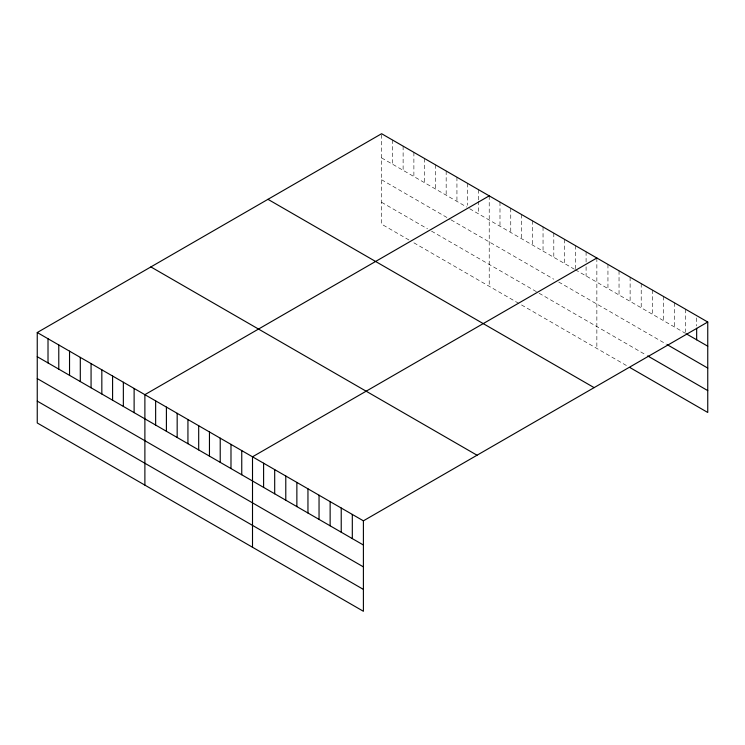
<?xml version="1.0" encoding="UTF-8"?>
<svg xmlns="http://www.w3.org/2000/svg" width="745" height="745" viewBox="0 0 745 745"><rect width="100%" height="100%" fill="white"/><g stroke="black" fill="none" stroke-linecap="round" stroke-linejoin="round"><path stroke-width="0.56" stroke-dasharray="3.73 2.79" d="M381.598 157.903L466.724 207.045M469.657 208.74L574.358 269.187M575.336 269.755L685.568 333.397M381.598 179.768L450.092 219.309M451.07 219.877L553.805 279.198M558.694 282.02L666.17 344.069M381.598 202.305L427.583 228.855M431.495 231.108L538.151 292.683M539.129 293.251L645.831 354.862M408.996 239.983L381.598 224.171L381.598 133.718M413.885 242.814L519.563 303.82M521.519 304.947L627.355 366.056M696.659 317.929L696.659 325.984M685.568 309.222L685.568 332.251M674.486 302.815L674.486 326.999M663.395 296.417L663.395 320.592M652.303 290.01L652.303 314.194M641.212 283.612L641.212 307.787M630.121 277.205L630.121 301.39M619.039 270.808L619.039 294.983M607.948 264.401L607.948 288.585M596.857 258.003L596.857 348.446M586.091 251.782L586.091 262.147M586.091 266.757L586.091 275.967M575.336 245.571L575.336 268.6M564.57 239.359L564.57 263.544M553.805 233.148L553.805 257.323M543.04 226.927L543.04 251.112M532.284 220.716L532.284 244.9M521.519 214.504L521.519 238.679M510.753 208.293L510.753 232.468M499.988 202.072L499.988 226.257M489.223 195.861L489.223 286.313M478.467 189.649L478.467 200.014M478.467 201.159L478.467 213.824M467.702 183.428L467.702 205.313M456.936 177.217L456.936 201.401M446.171 171.005L446.171 195.19M435.415 164.794L435.415 188.969M424.65 158.573L424.65 182.758M413.885 152.362L413.885 176.546M403.12 146.15L403.12 170.326M392.364 139.939L392.364 164.114"/><path stroke-width="1.12" d="M707.75 322.026L363.402 520.829L363.402 611.282L37.25 422.974L37.25 332.531L381.598 133.718L707.75 322.026L707.75 412.469L630.121 367.658M489.223 195.861L144.884 394.664L144.884 485.116M596.857 258.003L252.508 456.806L252.508 547.258M686.499 333.937L707.75 346.202M667.092 344.6L707.75 368.077M647.684 355.924L707.75 390.603M267.958 199.325L594.119 387.633M150.881 266.924L477.042 455.223M37.25 332.531L363.402 520.829M37.25 356.706L363.402 545.014M37.25 378.581L363.402 566.88M37.25 401.108L363.402 589.407M696.659 328.284L696.659 339.804M352.31 514.432L352.31 538.607M341.229 508.025L341.229 532.209M330.137 501.627L330.137 525.802M319.046 495.22L319.046 519.405M307.955 488.822L307.955 512.998M296.864 482.415L296.864 506.6M285.782 476.018L285.782 500.193M274.691 469.611L274.691 493.795M263.6 463.213L263.6 487.388M241.753 450.595L241.753 474.77M230.987 444.383L230.987 468.558M220.222 438.162L220.222 462.347M209.457 431.951L209.457 456.136M198.692 425.74L198.692 449.915M187.936 419.519L187.936 443.703M177.17 413.307L177.17 437.492M166.405 407.096L166.405 431.281M155.64 400.885L155.64 425.06M134.119 388.452L134.119 412.637M123.353 382.241L123.353 406.416M112.588 376.029L112.588 400.205M101.832 369.809L101.832 393.993M91.067 363.597L91.067 387.782M80.302 357.386L80.302 381.561M69.536 351.165L69.536 375.35M58.78 344.954L58.78 369.138M48.015 338.742L48.015 362.927"/></g></svg>
